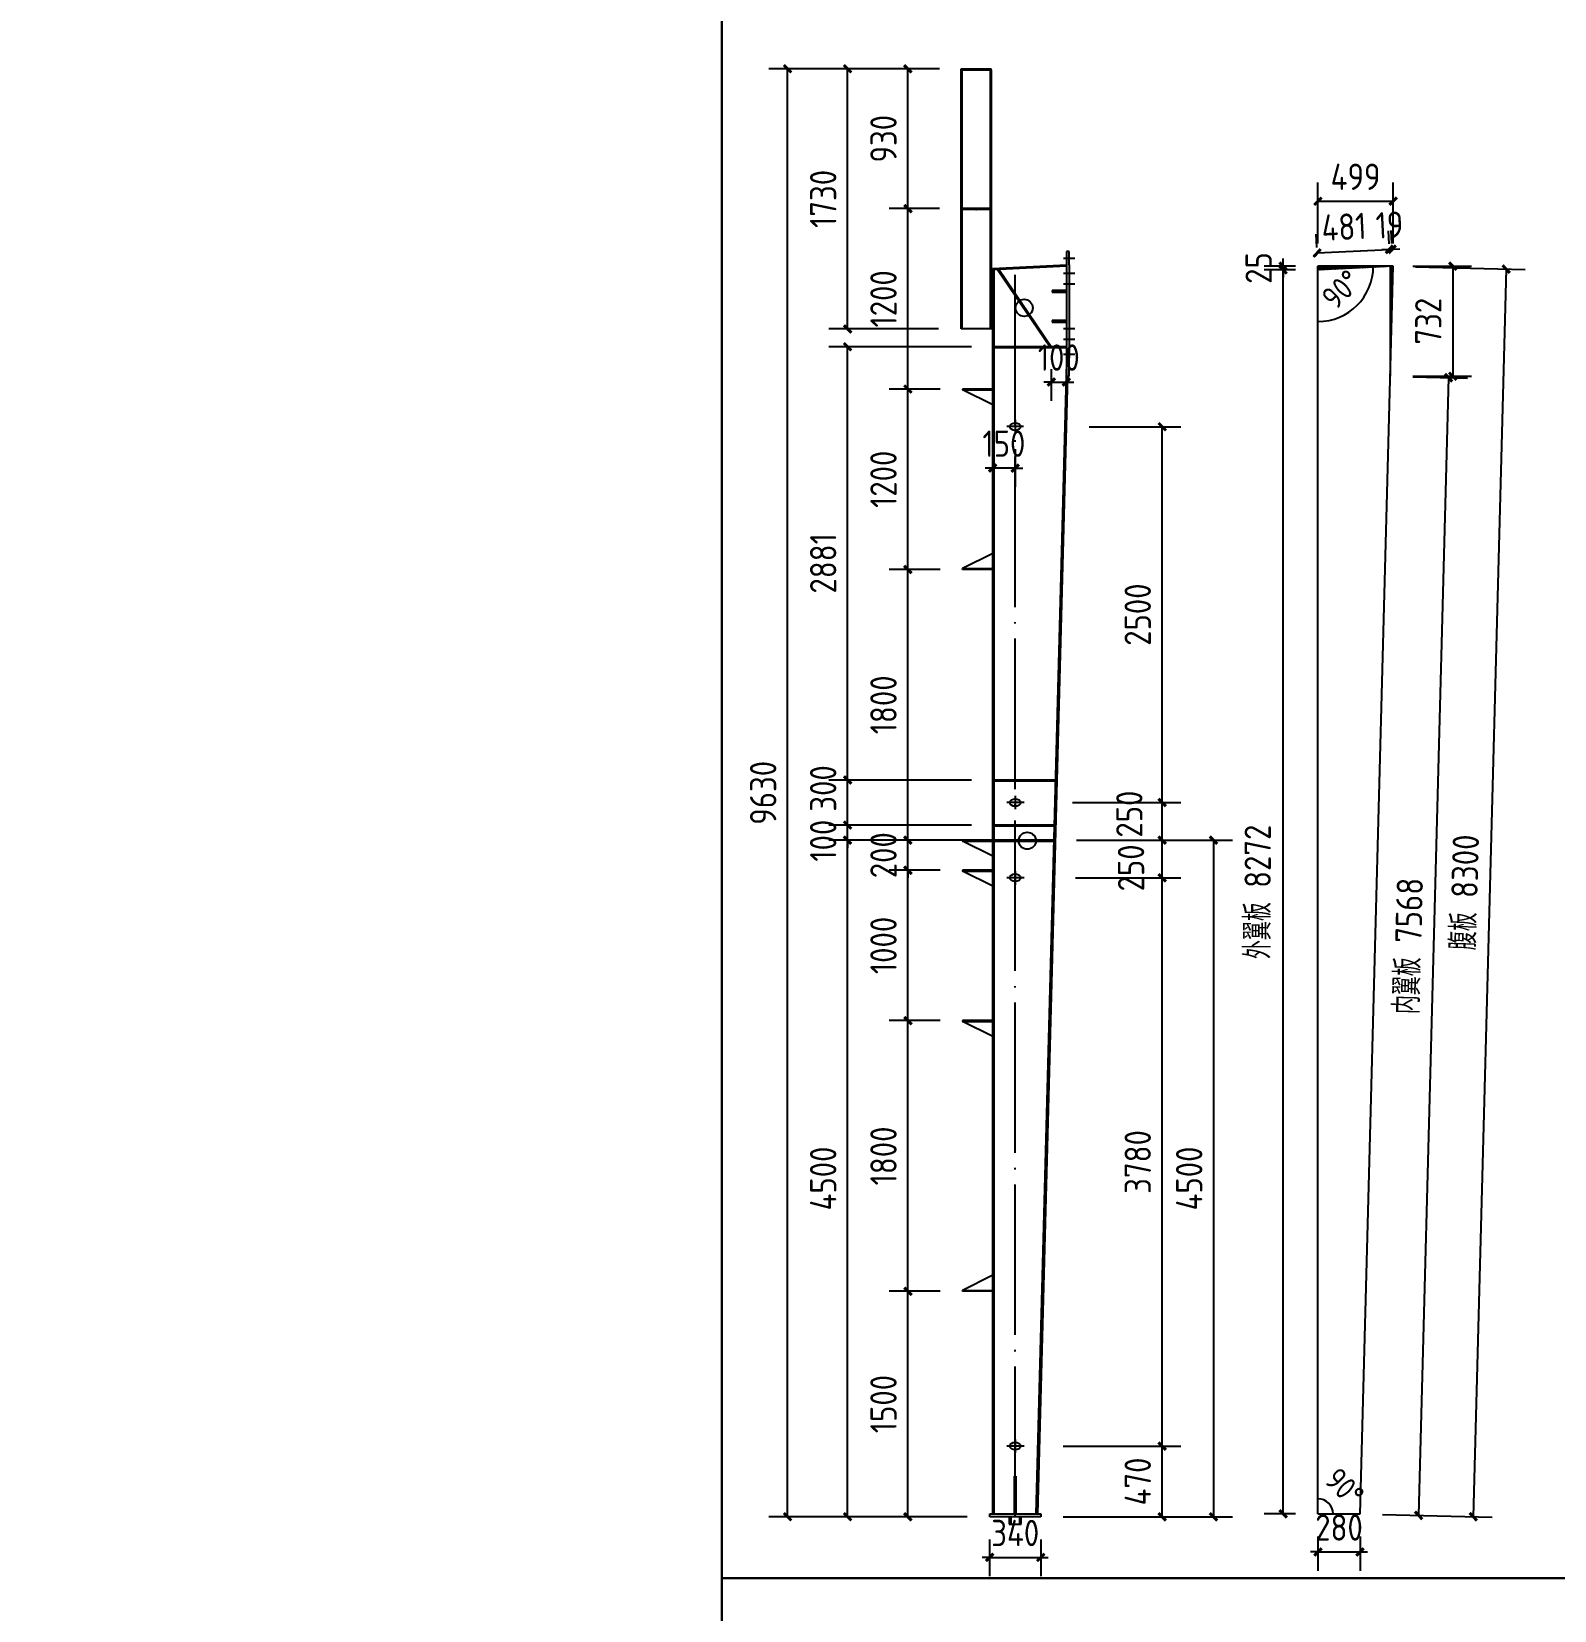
# Model space of a CAD drawing. Extents: x 102162 to 621267, y -39398 to 328893.
# Drawn here: x 286030 to 306285, y 275171 to 296171 of the extents above; entities that cross this region are included whole.
import ezdxf

# ---------------------------------------------------------------- set-up
doc = ezdxf.new("R2010")
doc.units = 0
doc.header["$LTSCALE"] = 1000
doc.header["$MEASUREMENT"] = 0
doc.linetypes.add('DOTE', pattern=[2.42, 2, -0.2, 0.02, -0.2])
doc.layers.add('DOTE', color=1, linetype='Continuous')
doc.styles.get("Standard").update_dxf_attribs({"font": 'gbenor.shx', "bigfont": 'gbcbig.shx'})
doc.dimstyles.get("Standard").update_dxf_attribs({"dimscale": 100, "dimtxt": 3.5, "dimasz": 1, "dimexe": 2.5, "dimexo": 3, "dimgap": 1.5, "dimtad": 1, "dimdec": 0, "dimzin": 0, "dimdsep": 46, "dimtxsty": 'Standard', "dimblk": 'ARCHTICK', "dimcen": 0.09, "dimadec": 0, "dimazin": 0, "dimtfac": 1, "dimtdec": 0, "dimtix": 1, "dimtmove": 2, "dimatfit": 3, "dimfxl": 1, "dimtolj": 1, "dimtzin": 0, "dimarcsym": 0})

# ---------------------------------------------------------------- blocks, each defined once
blk = doc.blocks.new('_ArchTick')
at = {"color": 0, "linetype": 'ByBlock', "const_width": 0.4}
blk.add_lwpolyline([(-0.5, -0.5), (0.5, 0.5)], dxfattribs=at)
blk = doc.blocks.new('*D460')
at = {"color": 3, "lineweight": -2}
for p, q in [((298113, 279416), (297436, 279416)), ((297686, 276416), (297686, 279416)), ((298473, 276416), (297436, 276416))]:
    blk.add_line(p, q, dxfattribs=at)
at = {"layer": 'Defpoints', "color": 0}
for p in [(297686, 279416), (298413, 279416), (298773, 276416)]:
    blk.add_point(p, dxfattribs=at)
at = {"color": 3, "lineweight": -2, "xscale": 100, "yscale": 100, "zscale": 100}
for p, rotation in [((297686, 279416), 90), ((297686, 276416), 270)]:
    blk.add_blockref('_ArchTick', p, dxfattribs=dict(at, rotation=rotation))
at = {"color": 0, "insert": (297361, 277916), "char_height": 350, "attachment_point": 5, "rotation": 90}
blk.add_mtext('\\A1;1500', dxfattribs=at)
blk = doc.blocks.new('*D461')
at = {"color": 3, "lineweight": -2}
for p, q in [((298113, 283016), (297436, 283016)), ((297686, 279416), (297686, 283016)), ((298113, 279416), (297436, 279416))]:
    blk.add_line(p, q, dxfattribs=at)
at = {"layer": 'Defpoints', "color": 0}
for p in [(297686, 283016), (298413, 283016), (298413, 279416)]:
    blk.add_point(p, dxfattribs=at)
at = {"color": 3, "lineweight": -2, "xscale": 100, "yscale": 100, "zscale": 100}
for p, rotation in [((297686, 283016), 90), ((297686, 279416), 270)]:
    blk.add_blockref('_ArchTick', p, dxfattribs=dict(at, rotation=rotation))
at = {"color": 0, "insert": (297361, 281216), "char_height": 350, "attachment_point": 5, "rotation": 90}
blk.add_mtext('\\A1;1800', dxfattribs=at)
blk = doc.blocks.new('*D462')
at = {"color": 3, "lineweight": -2}
for p, q in [((298113, 285016), (297436, 285016)), ((297686, 283016), (297686, 285016)), ((298113, 283016), (297436, 283016))]:
    blk.add_line(p, q, dxfattribs=at)
at = {"layer": 'Defpoints', "color": 0}
for p in [(297686, 285016), (298413, 285016), (298413, 283016)]:
    blk.add_point(p, dxfattribs=at)
at = {"color": 3, "lineweight": -2, "xscale": 100, "yscale": 100, "zscale": 100}
for p, rotation in [((297686, 285016), 90), ((297686, 283016), 270)]:
    blk.add_blockref('_ArchTick', p, dxfattribs=dict(at, rotation=rotation))
at = {"color": 0, "insert": (297361, 284016), "char_height": 350, "attachment_point": 5, "rotation": 90}
blk.add_mtext('\\A1;1000', dxfattribs=at)
blk = doc.blocks.new('*D463')
at = {"color": 3, "lineweight": -2}
for p, q in [((298113, 289016), (297436, 289016)), ((297686, 285416), (297686, 289016)), ((298113, 285416), (297436, 285416))]:
    blk.add_line(p, q, dxfattribs=at)
at = {"layer": 'Defpoints', "color": 0}
for p in [(297686, 289016), (298413, 289016), (298413, 285416)]:
    blk.add_point(p, dxfattribs=at)
at = {"color": 3, "lineweight": -2, "xscale": 100, "yscale": 100, "zscale": 100}
for p, rotation in [((297686, 289016), 90), ((297686, 285416), 270)]:
    blk.add_blockref('_ArchTick', p, dxfattribs=dict(at, rotation=rotation))
at = {"color": 0, "insert": (297361, 287216), "char_height": 350, "attachment_point": 5, "rotation": 90}
blk.add_mtext('\\A1;1800', dxfattribs=at)
blk = doc.blocks.new('*D464')
at = {"color": 3, "lineweight": -2}
for p, q in [((298113, 291416), (297436, 291416)), ((297686, 289016), (297686, 291416)), ((298113, 289016), (297436, 289016))]:
    blk.add_line(p, q, dxfattribs=at)
at = {"layer": 'Defpoints', "color": 0}
for p in [(297686, 291416), (298413, 291416), (298413, 289016)]:
    blk.add_point(p, dxfattribs=at)
at = {"color": 3, "lineweight": -2, "xscale": 100, "yscale": 100, "zscale": 100}
for p, rotation in [((297686, 291416), 90), ((297686, 289016), 270)]:
    blk.add_blockref('_ArchTick', p, dxfattribs=dict(at, rotation=rotation))
at = {"color": 0, "insert": (297361, 290216), "char_height": 350, "attachment_point": 5, "rotation": 90}
blk.add_mtext('\\A1;1200', dxfattribs=at)
blk = doc.blocks.new('*D465')
at = {"color": 3, "lineweight": -2}
for p, q in [((298105, 293816), (297436, 293816)), ((297686, 291416), (297686, 293816)), ((298113, 291416), (297436, 291416))]:
    blk.add_line(p, q, dxfattribs=at)
at = {"layer": 'Defpoints', "color": 0}
for p in [(297686, 293816), (298405, 293816), (298413, 291416)]:
    blk.add_point(p, dxfattribs=at)
at = {"color": 3, "lineweight": -2, "xscale": 100, "yscale": 100, "zscale": 100}
for p, rotation in [((297686, 293816), 90), ((297686, 291416), 270)]:
    blk.add_blockref('_ArchTick', p, dxfattribs=dict(at, rotation=rotation))
at = {"color": 0, "insert": (297361, 292616), "char_height": 350, "attachment_point": 5, "rotation": 90}
blk.add_mtext('\\A1;1200', dxfattribs=at)
blk = doc.blocks.new('*D466')
at = {"color": 3, "lineweight": -2}
for p, q in [((298105, 295676), (297436, 295676)), ((297686, 293816), (297686, 295676)), ((298105, 293816), (297436, 293816))]:
    blk.add_line(p, q, dxfattribs=at)
at = {"layer": 'Defpoints', "color": 0}
for p in [(297686, 295676), (298405, 295676), (298405, 293816)]:
    blk.add_point(p, dxfattribs=at)
at = {"color": 3, "lineweight": -2, "xscale": 100, "yscale": 100, "zscale": 100}
for p, rotation in [((297686, 295676), 90), ((297686, 293816), 270)]:
    blk.add_blockref('_ArchTick', p, dxfattribs=dict(at, rotation=rotation))
at = {"color": 0, "insert": (297361, 294746), "char_height": 350, "attachment_point": 5, "rotation": 90}
blk.add_mtext('\\A1;930', dxfattribs=at)
blk = doc.blocks.new('*D395')
at = {"color": 3, "lineweight": -2}
for p, q in [((298533, 285616), (296634, 285616)), ((296884, 285616), (296884, 285716)), ((296884, 285416), (296884, 285616)), ((298113, 285416), (296634, 285416)), ((296884, 285416), (296884, 285316))]:
    blk.add_line(p, q, dxfattribs=at)
at = {"layer": 'Defpoints', "color": 0}
for p in [(296884, 285616), (298833, 285616), (298413, 285416)]:
    blk.add_point(p, dxfattribs=at)
at = {"color": 3, "lineweight": -2, "xscale": 100, "yscale": 100, "zscale": 100}
for p, rotation in [((296884, 285616), 270), ((296884, 285416), 90)]:
    blk.add_blockref('_ArchTick', p, dxfattribs=dict(at, rotation=rotation))
at = {"color": 0, "insert": (296559, 285409), "char_height": 350, "attachment_point": 5, "rotation": 90}
blk.add_mtext('\\A1;100', dxfattribs=at)
blk = doc.blocks.new('*D396')
at = {"color": 3, "lineweight": -2}
for p, q in [((298093, 295676), (296634, 295676)), ((296884, 292216), (296884, 295676)), ((298093, 292216), (296634, 292216))]:
    blk.add_line(p, q, dxfattribs=at)
at = {"layer": 'Defpoints', "color": 0}
for p in [(296884, 295676), (298393, 295676), (298393, 292216)]:
    blk.add_point(p, dxfattribs=at)
at = {"color": 3, "lineweight": -2, "xscale": 100, "yscale": 100, "zscale": 100}
for p, rotation in [((296884, 295676), 90), ((296884, 292216), 270)]:
    blk.add_blockref('_ArchTick', p, dxfattribs=dict(at, rotation=rotation))
at = {"color": 0, "insert": (296559, 293946), "char_height": 350, "attachment_point": 5, "rotation": 90}
blk.add_mtext('\\A1;1730', dxfattribs=at)
blk = doc.blocks.new('*D397')
at = {"color": 3, "lineweight": -2}
for p, q in [((298093, 295676), (295836, 295676)), ((296086, 276416), (296086, 295676)), ((298473, 276416), (295836, 276416))]:
    blk.add_line(p, q, dxfattribs=at)
at = {"layer": 'Defpoints', "color": 0}
for p in [(296086, 295676), (298393, 295676), (298773, 276416)]:
    blk.add_point(p, dxfattribs=at)
at = {"color": 3, "lineweight": -2, "xscale": 100, "yscale": 100, "zscale": 100}
for p, rotation in [((296086, 295676), 90), ((296086, 276416), 270)]:
    blk.add_blockref('_ArchTick', p, dxfattribs=dict(at, rotation=rotation))
at = {"color": 0, "insert": (295761, 286046), "char_height": 350, "attachment_point": 5, "rotation": 90}
blk.add_mtext('\\A1;9630', dxfattribs=at)
blk = doc.blocks.new('*D467')
at = {"color": 3, "lineweight": -2}
for p, q in [((298773, 276116), (298773, 275626)), ((299453, 276116), (299453, 275626)), ((298773, 275876), (298673, 275876)), ((298773, 275876), (299453, 275876)), ((299453, 275876), (299553, 275876))]:
    blk.add_line(p, q, dxfattribs=at)
at = {"layer": 'Defpoints', "color": 0}
for p in [(298773, 276416), (299453, 276416), (299453, 275876)]:
    blk.add_point(p, dxfattribs=at)
at = {"color": 3, "lineweight": -2, "xscale": 100, "yscale": 100, "zscale": 100}
blk.add_blockref('_ArchTick', (298773, 275876), dxfattribs=at)
at = {"color": 3, "lineweight": -2, "xscale": 100, "yscale": 100, "zscale": 100, "rotation": 180}
blk.add_blockref('_ArchTick', (299453, 275876), dxfattribs=at)
at = {"color": 0, "insert": (299113, 276201), "char_height": 350, "attachment_point": 5}
blk.add_mtext('\\A1;340', dxfattribs=at)
blk = doc.blocks.new('*D468')
at = {"color": 3, "lineweight": -2}
for p, q in [((299593, 291510), (299493, 291510)), ((299593, 291679), (299593, 291260)), ((299593, 291510), (299793, 291510)), ((299793, 291679), (299793, 291260)), ((299793, 291510), (299893, 291510))]:
    blk.add_line(p, q, dxfattribs=at)
at = {"layer": 'Defpoints', "color": 0}
for p in [(299593, 291979), (299793, 291979), (299793, 291510)]:
    blk.add_point(p, dxfattribs=at)
at = {"color": 3, "lineweight": -2, "xscale": 100, "yscale": 100, "zscale": 100}
blk.add_blockref('_ArchTick', (299593, 291510), dxfattribs=at)
at = {"color": 3, "lineweight": -2, "xscale": 100, "yscale": 100, "zscale": 100, "rotation": 180}
blk.add_blockref('_ArchTick', (299793, 291510), dxfattribs=at)
at = {"color": 0, "insert": (299693, 291835), "char_height": 350, "attachment_point": 5}
blk.add_mtext('\\A1;100', dxfattribs=at)
blk = doc.blocks.new('*D469')
at = {"color": 3, "lineweight": -2}
for p, q in [((298813, 290616), (298813, 290115)), ((299113, 290616), (299113, 290115)), ((298813, 290365), (298713, 290365)), ((299113, 290365), (298813, 290365)), ((299113, 290365), (299213, 290365))]:
    blk.add_line(p, q, dxfattribs=at)
at = {"layer": 'Defpoints', "color": 0}
for p in [(298813, 290916), (299113, 290916), (298813, 290365)]:
    blk.add_point(p, dxfattribs=at)
at = {"color": 3, "lineweight": -2, "xscale": 100, "yscale": 100, "zscale": 100}
blk.add_blockref('_ArchTick', (298813, 290365), dxfattribs=at)
at = {"color": 3, "lineweight": -2, "xscale": 100, "yscale": 100, "zscale": 100, "rotation": 180}
blk.add_blockref('_ArchTick', (299113, 290365), dxfattribs=at)
at = {"color": 0, "insert": (298963, 290690), "char_height": 350, "attachment_point": 5}
blk.add_mtext('\\A1;150', dxfattribs=at)
blk = doc.blocks.new('*D470')
at = {"color": 3, "lineweight": -2}
for p, q in [((298113, 285416), (297436, 285416)), ((297686, 285416), (297686, 285516)), ((297686, 285016), (297686, 285416)), ((298113, 285016), (297436, 285016)), ((297686, 285016), (297686, 284916))]:
    blk.add_line(p, q, dxfattribs=at)
at = {"layer": 'Defpoints', "color": 0}
for p in [(297686, 285416), (298413, 285416), (298413, 285016)]:
    blk.add_point(p, dxfattribs=at)
at = {"color": 3, "lineweight": -2, "xscale": 100, "yscale": 100, "zscale": 100}
for p, rotation in [((297686, 285416), 270), ((297686, 285016), 90)]:
    blk.add_blockref('_ArchTick', p, dxfattribs=dict(at, rotation=rotation))
at = {"color": 0, "insert": (297361, 285216), "char_height": 350, "attachment_point": 5, "rotation": 90}
blk.add_mtext('\\A1;200', dxfattribs=at)
blk = doc.blocks.new('*D459')
at = {"color": 3, "lineweight": -2}
for p, q in [((298533, 285416), (296634, 285416)), ((296884, 276416), (296884, 285416)), ((298473, 276416), (296634, 276416))]:
    blk.add_line(p, q, dxfattribs=at)
at = {"layer": 'Defpoints', "color": 0}
for p in [(296884, 285416), (298833, 285416), (298773, 276416)]:
    blk.add_point(p, dxfattribs=at)
at = {"color": 3, "lineweight": -2, "xscale": 100, "yscale": 100, "zscale": 100}
for p, rotation in [((296884, 285416), 90), ((296884, 276416), 270)]:
    blk.add_blockref('_ArchTick', p, dxfattribs=dict(at, rotation=rotation))
at = {"color": 0, "insert": (296559, 280916), "char_height": 350, "attachment_point": 5, "rotation": 90}
blk.add_mtext('\\A1;4500', dxfattribs=at)
blk = doc.blocks.new('*D408')
at = {"color": 3, "lineweight": -2}
for p, q in [((298533, 286216), (296634, 286216)), ((296884, 285616), (296884, 286216)), ((298533, 285616), (296634, 285616))]:
    blk.add_line(p, q, dxfattribs=at)
at = {"layer": 'Defpoints', "color": 0}
for p in [(296884, 286216), (298833, 286216), (298833, 285616)]:
    blk.add_point(p, dxfattribs=at)
at = {"color": 3, "lineweight": -2, "xscale": 100, "yscale": 100, "zscale": 100}
for p, rotation in [((296884, 286216), 90), ((296884, 285616), 270)]:
    blk.add_blockref('_ArchTick', p, dxfattribs=dict(at, rotation=rotation))
at = {"color": 0, "insert": (296559, 286104), "char_height": 350, "attachment_point": 5, "rotation": 90}
blk.add_mtext('\\A1;300', dxfattribs=at)
blk = doc.blocks.new('*D409')
at = {"color": 3, "lineweight": -2}
for p, q in [((298533, 291979), (296634, 291979)), ((296884, 286216), (296884, 291979)), ((298533, 286216), (296634, 286216))]:
    blk.add_line(p, q, dxfattribs=at)
at = {"layer": 'Defpoints', "color": 0}
for p in [(296884, 291979), (298833, 291979), (298833, 286216)]:
    blk.add_point(p, dxfattribs=at)
at = {"color": 3, "lineweight": -2, "xscale": 100, "yscale": 100, "zscale": 100}
for p, rotation in [((296884, 291979), 90), ((296884, 286216), 270)]:
    blk.add_blockref('_ArchTick', p, dxfattribs=dict(at, rotation=rotation))
at = {"color": 0, "insert": (296559, 289098), "char_height": 350, "attachment_point": 5, "rotation": 90}
blk.add_mtext('\\A1;2881', dxfattribs=at)
blk = doc.blocks.new('*D375')
at = {"color": 3, "lineweight": -2}
for p, q in [((299753, 277356), (301318, 277356)), ((301068, 276416), (301068, 277356)), ((299753, 276416), (301318, 276416))]:
    blk.add_line(p, q, dxfattribs=at)
at = {"layer": 'Defpoints', "color": 0}
for p in [(299453, 277356), (301068, 277356), (299453, 276416)]:
    blk.add_point(p, dxfattribs=at)
at = {"color": 3, "lineweight": -2, "xscale": 100, "yscale": 100, "zscale": 100}
for p, rotation in [((301068, 277356), 90), ((301068, 276416), 270)]:
    blk.add_blockref('_ArchTick', p, dxfattribs=dict(at, rotation=rotation))
at = {"color": 0, "insert": (300743, 276886), "char_height": 350, "attachment_point": 5, "rotation": 90}
blk.add_mtext('\\A1;470', dxfattribs=at)
blk = doc.blocks.new('*D376')
at = {"color": 3, "lineweight": -2}
for p, q in [((299917, 284916), (301318, 284916)), ((301068, 277356), (301068, 284916)), ((299753, 277356), (301318, 277356))]:
    blk.add_line(p, q, dxfattribs=at)
at = {"layer": 'Defpoints', "color": 0}
for p in [(299617, 284916), (301068, 284916), (299453, 277356)]:
    blk.add_point(p, dxfattribs=at)
at = {"color": 3, "lineweight": -2, "xscale": 100, "yscale": 100, "zscale": 100}
for p, rotation in [((301068, 284916), 90), ((301068, 277356), 270)]:
    blk.add_blockref('_ArchTick', p, dxfattribs=dict(at, rotation=rotation))
at = {"color": 0, "insert": (300743, 281136), "char_height": 350, "attachment_point": 5, "rotation": 90}
blk.add_mtext('\\A1;3780', dxfattribs=at)
blk = doc.blocks.new('*D377')
at = {"color": 3, "lineweight": -2}
for p, q in [((299930, 285416), (301318, 285416)), ((301068, 284916), (301068, 285416)), ((299917, 284916), (301318, 284916))]:
    blk.add_line(p, q, dxfattribs=at)
at = {"layer": 'Defpoints', "color": 0}
for p in [(299630, 285416), (301068, 285416), (299617, 284916)]:
    blk.add_point(p, dxfattribs=at)
at = {"color": 3, "lineweight": -2, "xscale": 100, "yscale": 100, "zscale": 100}
for p, rotation in [((301068, 285416), 90), ((301068, 284916), 270)]:
    blk.add_blockref('_ArchTick', p, dxfattribs=dict(at, rotation=rotation))
at = {"color": 0, "insert": (300654, 285047), "char_height": 350, "attachment_point": 5, "rotation": 90}
blk.add_mtext('\\A1;250', dxfattribs=at)
blk = doc.blocks.new('*D378')
at = {"color": 3, "lineweight": -2}
for p, q in [((300096, 290916), (301318, 290916)), ((301068, 285916), (301068, 290916)), ((299876, 285916), (301318, 285916))]:
    blk.add_line(p, q, dxfattribs=at)
at = {"layer": 'Defpoints', "color": 0}
for p in [(299796, 290916), (301068, 290916), (299576, 285916)]:
    blk.add_point(p, dxfattribs=at)
at = {"color": 3, "lineweight": -2, "xscale": 100, "yscale": 100, "zscale": 100}
for p, rotation in [((301068, 290916), 90), ((301068, 285916), 270)]:
    blk.add_blockref('_ArchTick', p, dxfattribs=dict(at, rotation=rotation))
at = {"color": 0, "insert": (300743, 288416), "char_height": 350, "attachment_point": 5, "rotation": 90}
blk.add_mtext('\\A1;2500', dxfattribs=at)
blk = doc.blocks.new('*D379')
at = {"color": 3, "lineweight": -2}
for p, q in [((299930, 285416), (302002, 285416)), ((301752, 285416), (301752, 276416)), ((299753, 276416), (302002, 276416))]:
    blk.add_line(p, q, dxfattribs=at)
at = {"layer": 'Defpoints', "color": 0}
for p in [(299630, 285416), (299453, 276416), (301752, 276416)]:
    blk.add_point(p, dxfattribs=at)
at = {"color": 3, "lineweight": -2, "xscale": 100, "yscale": 100, "zscale": 100}
for p, rotation in [((301752, 285416), 90), ((301752, 276416), 270)]:
    blk.add_blockref('_ArchTick', p, dxfattribs=dict(at, rotation=rotation))
at = {"color": 0, "insert": (301427, 280916), "char_height": 350, "attachment_point": 5, "rotation": 90}
blk.add_mtext('\\A1;4500', dxfattribs=at)
blk = doc.blocks.new('*D380')
at = {"color": 3, "lineweight": -2}
for p, q in [((299944, 285916), (301318, 285916)), ((301068, 285416), (301068, 285916)), ((299930, 285416), (301318, 285416))]:
    blk.add_line(p, q, dxfattribs=at)
at = {"layer": 'Defpoints', "color": 0}
for p in [(299644, 285916), (301068, 285916), (299630, 285416)]:
    blk.add_point(p, dxfattribs=at)
at = {"color": 3, "lineweight": -2, "xscale": 100, "yscale": 100, "zscale": 100}
for p, rotation in [((301068, 285916), 90), ((301068, 285416), 270)]:
    blk.add_blockref('_ArchTick', p, dxfattribs=dict(at, rotation=rotation))
at = {"color": 0, "insert": (300631, 285763), "char_height": 350, "attachment_point": 5, "rotation": 90}
blk.add_mtext('\\A1;250', dxfattribs=at)
blk = doc.blocks.new('*D412')
at = {"color": 3, "lineweight": -2}
for p, q in [((304439, 293043), (305894, 293005)), ((305644, 293011), (305206, 276417)), ((304000, 276448), (305456, 276410))]:
    blk.add_line(p, q, dxfattribs=at)
at = {"layer": 'Defpoints', "color": 0}
for p in [(304139, 293051), (303700, 276456), (305206, 276417)]:
    blk.add_point(p, dxfattribs=at)
at = {"color": 3, "lineweight": -2, "xscale": 100, "yscale": 100, "zscale": 100}
for p, rotation in [((305644, 293011), 88.4856732577421), ((305206, 276417), 268.4856732577421)]:
    blk.add_blockref('_ArchTick', p, dxfattribs=dict(at, rotation=rotation))
at = {"color": 0, "insert": (305089, 284723), "char_height": 350, "attachment_point": 5, "rotation": 88.4857}
blk.add_mtext('\\A1;腹板 8300', dxfattribs=at)
blk = doc.blocks.new('*D413')
at = {"color": 3, "lineweight": -2}
for p, q in [((302840, 293001), (302426, 293001)), ((302676, 276456), (302676, 293001)), ((302840, 276456), (302426, 276456))]:
    blk.add_line(p, q, dxfattribs=at)
at = {"layer": 'Defpoints', "color": 0}
for p in [(302676, 293001), (303140, 293001), (303140, 276456)]:
    blk.add_point(p, dxfattribs=at)
at = {"color": 3, "lineweight": -2, "xscale": 100, "yscale": 100, "zscale": 100}
for p, rotation in [((302676, 293001), 90), ((302676, 276456), 270)]:
    blk.add_blockref('_ArchTick', p, dxfattribs=dict(at, rotation=rotation))
at = {"color": 0, "insert": (302339, 284729), "char_height": 350, "attachment_point": 5, "rotation": 90}
blk.add_mtext('\\A1;外翼板 8272', dxfattribs=at)
blk = doc.blocks.new('*D414')
at = {"color": 3, "lineweight": -2}
for p, q in [((302840, 293051), (302426, 293051)), ((302840, 293001), (302426, 293001)), ((302676, 293051), (302676, 293151)), ((302676, 293001), (302676, 293051)), ((302676, 293001), (302676, 292901))]:
    blk.add_line(p, q, dxfattribs=at)
at = {"layer": 'Defpoints', "color": 0}
for p in [(302676, 293051), (303140, 293051), (303140, 293001)]:
    blk.add_point(p, dxfattribs=at)
at = {"color": 3, "lineweight": -2, "xscale": 100, "yscale": 100, "zscale": 100}
for p, rotation in [((302676, 293051), 270), ((302676, 293001), 90)]:
    blk.add_blockref('_ArchTick', p, dxfattribs=dict(at, rotation=rotation))
at = {"color": 0, "insert": (302351, 293026), "char_height": 350, "attachment_point": 5, "rotation": 90}
blk.add_mtext('\\A1;25', dxfattribs=at)
blk = doc.blocks.new('*D415')
at = {"color": 3, "lineweight": -2}
for p, q in [((304400, 293051), (305182, 293051)), ((304932, 293051), (304932, 291587)), ((304400, 291587), (305182, 291587))]:
    blk.add_line(p, q, dxfattribs=at)
at = {"layer": 'Defpoints', "color": 0}
for p in [(304100, 293051), (304100, 291587), (304932, 291587)]:
    blk.add_point(p, dxfattribs=at)
at = {"color": 3, "lineweight": -2, "xscale": 100, "yscale": 100, "zscale": 100}
for p, rotation in [((304932, 293051), 90), ((304932, 291587), 270)]:
    blk.add_blockref('_ArchTick', p, dxfattribs=dict(at, rotation=rotation))
at = {"color": 0, "insert": (304607, 292319), "char_height": 350, "attachment_point": 5, "rotation": 90}
blk.add_mtext('\\A1;732', dxfattribs=at)
blk = doc.blocks.new('*D381')
at = {"color": 3, "lineweight": -2}
for p, q in [((304400, 291579), (305127, 291560)), ((304878, 291567), (304478, 276436)), ((304000, 276448), (304727, 276429))]:
    blk.add_line(p, q, dxfattribs=at)
at = {"layer": 'Defpoints', "color": 0}
for p in [(304100, 291587), (303700, 276456), (304478, 276436)]:
    blk.add_point(p, dxfattribs=at)
at = {"color": 3, "lineweight": -2, "xscale": 100, "yscale": 100, "zscale": 100}
for p, rotation in [((304878, 291567), 88.4856732577417), ((304478, 276436), 268.4856732577417)]:
    blk.add_blockref('_ArchTick', p, dxfattribs=dict(at, rotation=rotation))
at = {"color": 0, "insert": (304341, 284010), "char_height": 350, "attachment_point": 5, "rotation": 88.4857}
blk.add_mtext('\\A1;内翼板 7568', dxfattribs=at)
blk = doc.blocks.new('*D416')
at = {"color": 3, "lineweight": -2}
for p, q in [((303140, 276156), (303140, 275699)), ((303700, 276156), (303700, 275699)), ((303140, 275949), (303040, 275949)), ((303140, 275949), (303700, 275949)), ((303700, 275949), (303800, 275949))]:
    blk.add_line(p, q, dxfattribs=at)
at = {"layer": 'Defpoints', "color": 0}
for p in [(303140, 276456), (303700, 276456), (303700, 275949)]:
    blk.add_point(p, dxfattribs=at)
at = {"color": 3, "lineweight": -2, "xscale": 100, "yscale": 100, "zscale": 100}
blk.add_blockref('_ArchTick', (303140, 275949), dxfattribs=at)
at = {"color": 3, "lineweight": -2, "xscale": 100, "yscale": 100, "zscale": 100, "rotation": 180}
blk.add_blockref('_ArchTick', (303700, 275949), dxfattribs=at)
at = {"color": 0, "insert": (303420, 276274), "char_height": 350, "attachment_point": 5}
blk.add_mtext('\\A1;280', dxfattribs=at)
blk = doc.blocks.new('*D417')
at = {"color": 3, "lineweight": -2}
for p, q in [((303140, 293351), (303140, 294165)), ((304139, 293351), (304139, 294165)), ((303140, 293915), (304139, 293915))]:
    blk.add_line(p, q, dxfattribs=at)
at = {"layer": 'Defpoints', "color": 0}
for p in [(304139, 293915), (303140, 293051), (304139, 293051)]:
    blk.add_point(p, dxfattribs=at)
at = {"color": 3, "lineweight": -2, "xscale": 100, "yscale": 100, "zscale": 100, "rotation": 180}
blk.add_blockref('_ArchTick', (303140, 293915), dxfattribs=at)
at = {"color": 3, "lineweight": -2, "xscale": 100, "yscale": 100, "zscale": 100}
blk.add_blockref('_ArchTick', (304139, 293915), dxfattribs=at)
at = {"color": 0, "insert": (303640, 294240), "char_height": 350, "attachment_point": 5}
blk.add_mtext('\\A1;499', dxfattribs=at)
blk = doc.blocks.new('*D418')
at = {"color": 0, "lineweight": -2}
blk.add_arc((303140, 293051), 736, 270, 360, dxfattribs=at)
at = {"layer": 'Defpoints', "color": 0}
for p in [(303140, 293051), (303140, 293001), (304139, 293051), (303508, 292414), (303140, 276456)]:
    blk.add_point(p, dxfattribs=at)
at = {"color": 0, "lineweight": -2, "xscale": 20, "yscale": 20, "zscale": 20}
for p, rotation in [((303877, 293051), 89.99999999999993), ((303140, 292315), 180.0000000000001)]:
    blk.add_blockref('_ArchTick', p, dxfattribs=dict(at, rotation=rotation))
at = {"color": 0, "insert": (303449, 292743), "char_height": 300, "attachment_point": 5, "rotation": 45}
blk.add_mtext('\\A1;90°', dxfattribs=at)
blk = doc.blocks.new('*D419')
at = {"color": 0, "lineweight": -2}
blk.add_arc((303140, 276456), 200, 360, 90, dxfattribs=at)
at = {"layer": 'Defpoints', "color": 0}
for p in [(303140, 293001), (303140, 276456), (303140, 276456), (303313, 276556), (303700, 276456)]:
    blk.add_point(p, dxfattribs=at)
at = {"color": 0, "lineweight": -2, "xscale": 20, "yscale": 20, "zscale": 20}
for p, rotation in [((303140, 276656), 180.0000000000001), ((303340, 276456), 269.999999999998)]:
    blk.add_blockref('_ArchTick', p, dxfattribs=dict(at, rotation=rotation))
at = {"color": 0, "insert": (303494, 276810), "char_height": 300, "attachment_point": 5, "rotation": 315}
blk.add_mtext('\\A1;90°', dxfattribs=at)
blk = doc.blocks.new('*D420')
at = {"color": 3, "lineweight": -2}
for p, q in [((303125, 293301), (303117, 293475)), ((304085, 293349), (304077, 293523)), ((303129, 293226), (304089, 293274))]:
    blk.add_line(p, q, dxfattribs=at)
at = {"layer": 'Defpoints', "color": 0}
for p in [(304089, 293274), (303140, 293001), (304100, 293049)]:
    blk.add_point(p, dxfattribs=at)
at = {"color": 3, "lineweight": -2, "xscale": 100, "yscale": 100, "zscale": 100}
for p, rotation in [((303129, 293226), 182.862405226115), ((304089, 293274), 2.862405226115041)]:
    blk.add_blockref('_ArchTick', p, dxfattribs=dict(at, rotation=rotation))
at = {"color": 0, "insert": (303486, 293574), "char_height": 350, "attachment_point": 5, "rotation": 2.8624}
blk.add_mtext('\\A1;481', dxfattribs=at)
blk = doc.blocks.new('*D421')
at = {"color": 3, "lineweight": -2}
for p, q in [((304085, 293349), (304077, 293523)), ((304124, 293351), (304115, 293525)), ((304089, 293274), (303989, 293269)), ((304089, 293274), (304128, 293275)), ((304128, 293275), (304228, 293280))]:
    blk.add_line(p, q, dxfattribs=at)
at = {"layer": 'Defpoints', "color": 0}
for p in [(304128, 293275), (304100, 293049), (304139, 293051)]:
    blk.add_point(p, dxfattribs=at)
at = {"color": 3, "lineweight": -2, "xscale": 100, "yscale": 100, "zscale": 100}
for p, rotation in [((304089, 293274), 2.862405226257474), ((304128, 293275), 182.8624052262575)]:
    blk.add_blockref('_ArchTick', p, dxfattribs=dict(at, rotation=rotation))
at = {"color": 0, "insert": (304092, 293599), "char_height": 350, "attachment_point": 5, "rotation": 2.8624}
blk.add_mtext('\\A1;19', dxfattribs=at)

msp = doc.modelspace()

# ---------------------------------------------------------------- hatches: boundary and pattern name
h = msp.add_hatch()
h.set_pattern_fill('ANSI31', color=256, scale=5, style=0)
h.set_pattern_definition([(45, (54139.714, 201112.44), (-5.61266008, 5.61266008), [])])
h.paths.add_polyline_path([(304100.3, 293049.3), (304100.3, 293051.3), (303140.3, 293051.3), (303140.3, 293001.3)])
h.paths.add_polyline_path([(304139, 293051.3), (304100.3, 293049.3), (304100.3, 291587.2)])

# ---------------------------------------------------------------- linework, layer by layer
at = {"color": 2}
for p, q in [((298393.5, 295676.4), (298793.5, 295676.4)), ((298393.5, 295664.4), (298393.5, 295676.4)), ((298393.5, 295664.4), (298793.5, 295664.4)), ((298793.5, 295664.4), (298793.5, 295676.4)), ((298781.5, 293816.4), (298405.5, 293816.4)), ((298781.5, 293806.4), (298405.5, 293806.4)), ((298587.5, 293806.4), (298599.5, 293806.4)), ((299829.5, 293247.2), (299793.5, 293247.2)), ((299793.5, 293247.2), (299793.5, 291587.2)), ((299829.5, 293067.2), (299829.5, 293247.2)), ((298793.5, 292216.4), (298793.5, 293016.4)), ((298793.5, 293016.4), (298813.5, 293016.4)), ((298813.5, 293016.4), (298813.5, 292216.4)), ((299753.5, 293157.2), (299905.5, 293157.2)), ((299753.5, 292957.2), (299905.5, 292957.2)), ((299829.5, 293067.2), (299829.5, 291830.1)), ((304100.3, 293051.3), (304100.3, 291587.2)), ((299753.5, 292817.2), (299905.5, 292817.2)), ((299793.5, 292727.2), (299603.5, 292727.2)), ((299603.5, 292727.2), (299603.5, 292707.2)), ((299603.5, 292707.2), (299793.5, 292707.2)), ((299793.5, 292717.2), (299793.5, 292727.2)), ((299793.5, 292327.2), (299603.5, 292327.2)), ((299603.5, 292327.2), (299603.5, 292307.2)), ((299793.5, 292317.2), (299793.5, 292327.2)), ((298813.5, 292216.4), (298793.5, 292216.4)), ((299603.5, 292307.2), (299793.5, 292307.2)), ((299905.5, 292217.2), (299753.5, 292217.2)), ((299905.5, 292077.2), (299753.5, 292077.2)), ((299905.5, 291877.2), (299753.5, 291877.2)), ((299829.5, 291587.2), (299829.5, 291830.1)), ((299793.5, 291587.2), (299829.5, 291587.2)), ((298813.5, 291416.4), (298413.5, 291416.4)), ((298413.5, 291416.4), (298413.5, 291404.4)), ((298413.5, 291404.4), (298813.5, 291404.4)), ((298813.5, 291204.4), (298413.5, 291404.4)), ((298813.5, 291404.4), (298813.5, 291204.4)), ((298813.5, 289228.4), (298413.5, 289028.4)), ((298813.5, 289028.4), (298813.5, 289228.4)), ((298413.5, 289016.4), (298413.5, 289028.4)), ((298413.5, 289028.4), (298813.5, 289028.4)), ((298813.5, 289016.4), (298413.5, 289016.4)), ((298813.5, 285416.4), (298413.5, 285416.4)), ((298413.5, 285416.4), (298413.5, 285404.4)), ((298413.5, 285404.4), (298813.5, 285404.4)), ((298813.5, 285204.4), (298413.5, 285404.4)), ((298813.5, 285404.4), (298813.5, 285204.4)), ((298813.5, 285016.4), (298413.5, 285016.4)), ((298413.5, 285016.4), (298413.5, 285004.4)), ((298413.5, 285004.4), (298813.5, 285004.4)), ((298813.5, 284804.4), (298413.5, 285004.4)), ((298813.5, 285004.4), (298813.5, 284804.4)), ((298813.5, 283016.4), (298413.5, 283016.4)), ((298413.5, 283016.4), (298413.5, 283004.4)), ((298413.5, 283004.4), (298813.5, 283004.4)), ((298813.5, 282804.4), (298413.5, 283004.4)), ((298813.5, 283004.4), (298813.5, 282804.4)), ((298813.5, 279628.4), (298413.5, 279428.4)), ((298813.5, 279428.4), (298813.5, 279628.4)), ((298413.5, 279416.4), (298413.5, 279428.4)), ((298413.5, 279428.4), (298813.5, 279428.4)), ((298813.5, 279416.4), (298413.5, 279416.4)), ((299105.5, 276456.4), (299105.5, 276956.4)), ((299105.5, 276956.4), (299113.5, 276956.4)), ((299113.5, 276956.4), (299121.5, 276956.4)), ((299121.5, 276956.4), (299121.5, 276456.4)), ((298773.5, 276416.4), (298773.5, 276456.4)), ((298773.5, 276456.4), (299453.5, 276456.4)), ((299113.5, 276416.4), (298773.5, 276416.4)), ((299121.5, 276456.4), (299105.5, 276456.4)), ((299453.5, 276416.4), (299113.5, 276416.4)), ((299453.5, 276456.4), (299453.5, 276416.4))]:
    msp.add_line(p, q, dxfattribs=at)
at = {"color": 4}
for p, q in [((298393.5, 292216.4), (298393.5, 295664.4)), ((298405.5, 292216.4), (298405.5, 295664.4)), ((298781.5, 295664.4), (298781.5, 292216.4)), ((298793.5, 295664.4), (298793.5, 292216.4)), ((298781.5, 293816.4), (298781.5, 292216.4)), ((298793.5, 292216.4), (298393.5, 292216.4))]:
    msp.add_line(p, q, dxfattribs=at)
for p, q in [((299793.5, 293065.4), (298813.5, 293016.4)), ((299793.5, 293049.3), (298813.5, 293000.3)), ((298833.5, 276456.4), (298833.5, 293001.3)), ((299574.1, 291979), (298878.1, 293003.6)), ((299593.5, 291979), (298896.8, 293004.5)), ((304139, 293051.3), (303140.3, 293001.3)), ((304139, 293051.3), (303140.3, 293051.3)), ((303140.3, 293001.3), (303140.3, 293051.3)), ((303140.3, 276456.4), (303140.3, 293001.3)), ((303700.3, 276456.4), (304139, 293051.3)), ((299793.5, 291979), (298833.5, 291979)), ((299793.5, 291963), (298833.5, 291963)), ((299393.5, 276456.4), (299793.5, 291587.2)), ((299414.4, 276456.4), (299813.5, 291587.2)), ((299224.9, 290916.4), (299002, 290916.4)), ((299113.5, 291006.4), (299113.5, 290826.4)), ((299113.5, 286006.4), (299113.5, 285826.4)), ((299113.5, 285003.9), (299113.5, 284823.9)), ((299113.5, 277446.4), (299113.5, 277266.4)), ((303140.3, 276456.4), (303700.3, 276456.4))]:
    msp.add_line(p, q)
at = {"color": 0}
for p, q in [((299630.3, 291416.4), (299629.2, 291416.4)), ((299651.5, 286216.4), (298833.5, 286216.4)), ((299651.1, 286200.4), (298833.5, 286200.4)), ((299233.5, 285916.4), (299002.8, 285916.4)), ((299635.6, 285616.4), (298833.5, 285616.4)), ((299635.2, 285600.4), (298833.5, 285600.4)), ((299630.3, 285416.4), (298833.5, 285416.4)), ((299629.9, 285400.4), (298833.5, 285400.4)), ((299233.5, 284913.9), (299002.8, 284913.9)), ((299233.5, 277356.4), (299002.8, 277356.4))]:
    msp.add_line(p, q, dxfattribs=at)
at = {"color": 6}
for p, q in [((299033.5, 276416.4), (299033.5, 276316.4)), ((299053.5, 276416.4), (299053.5, 276316.4)), ((299173.5, 276316.4), (299173.5, 276416.4)), ((299193.5, 276316.4), (299193.5, 276416.4)), ((299033.5, 276316.4), (299193.5, 276316.4))]:
    msp.add_line(p, q, dxfattribs=at)
for points in [[(220961.7, 317601.7), (295211.7, 317601.7), (295211.7, 265101.7), (220961.7, 265101.7)], [(220961.7, 317601.7), (295211.7, 317601.7), (295211.7, 265101.7), (220961.7, 265101.7)], [(295211.7, 296601.7), (324911.7, 296601.7), (324911.7, 275601.7), (295211.7, 275601.7)], [(295211.7, 275601.7), (324911.7, 275601.7), (324911.7, 254601.7), (295211.7, 254601.7)]]:
    msp.add_lwpolyline(points, close=True)
for centre in [(299232.7, 292495.8), (299273.5, 285408.4)]:
    msp.add_circle(centre, 114)
for centre in [(299113.5, 290916.4), (299113.5, 285916.4), (299113.5, 284916.4), (299113.5, 277356.4)]:
    msp.add_ellipse(centre, major_axis=(-71.4, 0), ratio=0.7000581)
at = {"layer": 'DOTE', "color": 0}
msp.add_line((298813.5, 276456.4), (298813.5, 293016.4), dxfattribs=at)
at = {"layer": 'DOTE', "linetype": 'DOTE'}
msp.add_line((299113.5, 276416.4), (299113.5, 293031.4), dxfattribs=at)

# ---------------------------------------------------------------- dimensions: what is measured, and where the dimension line sits
for base, p1, p2, angle, picture, middle in [((296086.3, 295676.4), (298773.5, 276416.4), (298393.5, 295676.4), 90, '*D397', (295761.3, 286046.4)), ((296884.3, 295676.4), (298393.5, 292216.4), (298393.5, 295676.4), 90, '*D396', (296559.3, 293946.4)), ((297686.3, 295676.4), (298405.5, 293816.4), (298405.5, 295676.4), 90, '*D466', (297361.3, 294746.4)), ((297686.3, 293816.4), (298413.5, 291416.4), (298405.5, 293816.4), 90, '*D465', (297361.3, 292616.4)), ((304127.8, 293275.4), (304100.3, 293049.3), (304139, 293051.3), 182.86241, '*D421', (304092.2, 293599.1)), ((302675.8, 293051.3), (303140.3, 293001.3), (303140.3, 293051.3), 90, '*D414', (302350.8, 293026.3)), ((296884.3, 291979), (298833.5, 286216.4), (298833.5, 291979), 90, '*D409', (296559.3, 289097.7)), ((297686.3, 291416.4), (298413.5, 289016.4), (298413.5, 291416.4), 90, '*D464', (297361.3, 290216.4)), ((301067.9, 290916.4), (299575.9, 285916.4), (299795.8, 290916.4), 90, '*D378', (300742.9, 288416.4)), ((297686.3, 289016.4), (298413.5, 285416.4), (298413.5, 289016.4), 90, '*D463', (297361.3, 287216.4)), ((297686.3, 285416.4), (298413.5, 285016.4), (298413.5, 285416.4), 90, '*D470', (297361.3, 285216.4)), ((296884.3, 285416.4), (298773.5, 276416.4), (298833.5, 285416.4), 90, '*D459', (296559.3, 280916.4)), ((301751.7, 276416.4), (299630.3, 285416.4), (299453.5, 276416.4), 90, '*D379', (301426.7, 280916.4)), ((297686.3, 285016.4), (298413.5, 283016.4), (298413.5, 285016.4), 270, '*D462', (297361.3, 284016.4)), ((301067.9, 284916.4), (299453.5, 277356.4), (299617.1, 284916.4), 90, '*D376', (300742.9, 281136.4)), ((297686.3, 283016.4), (298413.5, 279416.4), (298413.5, 283016.4), 270, '*D461', (297361.3, 281216.4)), ((297686.3, 279416.4), (298773.5, 276416.4), (298413.5, 279416.4), 90, '*D460', (297361.3, 277916.4)), ((301067.9, 277356.4), (299453.5, 276416.4), (299453.5, 277356.4), 90, '*D375', (300742.9, 276886.4))]:
    dim = msp.add_linear_dim(base=base, p1=p1, p2=p2, angle=angle, dimstyle='Standard', override={"dimlfac": 0.5, "dimclrd": 3, "dimclre": 3})
    dim.commit()
    dim.dimension.update_dxf_attribs({"geometry": picture, "text_midpoint": middle})
for p1, p2, distance, picture, middle in [((303140.3, 293051.3), (304139, 293051.3), 864.2, '*D417', (303639.6, 294240.5)), ((304100.3, 293051.3), (304100.3, 291587.2), 832.2, '*D415', (304607.5, 292319.2)), ((299593.5, 291979), (299793.5, 291979), -468.6, '*D468', (299693.5, 291835.4)), ((303140.3, 276456.4), (303700.3, 276456.4), -507.6, '*D416', (303420.3, 276273.8))]:
    dim = msp.add_aligned_dim(p1=p1, p2=p2, distance=distance, dimstyle='Standard', override={"dimlfac": 0.5, "dimclrd": 3, "dimclre": 3})
    dim.commit()
    dim.dimension.update_dxf_attribs({"geometry": picture, "text_midpoint": middle})
for base, p1, p2, angle, picture, middle, dimtype in [((304089.1, 293273.5), (303140.3, 293001.3), (304100.3, 293049.3), 2.86241, '*D420', (303486.4, 293574.1), 161), ((296884.3, 286216.4), (298833.5, 285616.4), (298833.5, 286216.4), 90, '*D408', (296559.3, 286103.5), 160), ((301067.9, 285916.4), (299630.3, 285416.4), (299643.6, 285916.4), 90, '*D380', (300631.5, 285762.6), 160), ((296884.3, 285616.4), (298413.5, 285416.4), (298833.5, 285616.4), 90, '*D395', (296559.3, 285409.3), 160), ((301067.9, 285416.4), (299617.1, 284916.4), (299630.3, 285416.4), 90, '*D377', (300653.6, 285047.3), 160)]:
    dim = msp.add_linear_dim(base=base, p1=p1, p2=p2, angle=angle, dimstyle='Standard', override={"dimlfac": 0.5, "dimclrd": 3, "dimclre": 3})
    dim.commit()
    dim.dimension.update_dxf_attribs({"geometry": picture, "text_midpoint": middle, "dimtype": dimtype})
dim = msp.add_linear_dim(base=(302675.8, 293001.3), p1=(303140.3, 276456.4), p2=(303140.3, 293001.3), angle=90, text='外翼板 8272', dimstyle='Standard', override={"dimlfac": 0.5, "dimclrd": 3, "dimclre": 3})
dim.commit()
dim.dimension.update_dxf_attribs({"geometry": '*D413', "text_midpoint": (302339.2, 284728.8)})
at = {"color": 1}
for base, line1, picture, middle in [((303508.4, 292413.6), ((304139, 293051.3), (303140.3, 293051.3)), '*D418', (303448.8, 292742.8)), ((303313.2, 276556.2), ((303140.3, 276456.4), (303700.3, 276456.4)), '*D419', (303493.6, 276809.7))]:
    dim = msp.add_angular_dim_2l(base=base, line1=line1, line2=((303140.3, 276456.4), (303140.3, 293001.3)), dimstyle='Standard', override={"dimtxt": 3, "dimasz": 0.2}, dxfattribs=at)
    dim.commit()
    dim.dimension.update_dxf_attribs({"geometry": picture, "text_midpoint": middle})
for p1, distance, text, picture, middle in [((304139, 293051.3), 1505.9, '腹板 8300', '*D412', (305088.5, 284722.9)), ((304100.3, 291587.2), 777.5, '内翼板 7568', '*D381', (304341.1, 284010.1))]:
    dim = msp.add_aligned_dim(p1=p1, p2=(303700.3, 276456.4), distance=distance, text=text, dimstyle='Standard', override={"dimlfac": 0.5, "dimclrd": 3, "dimclre": 3})
    dim.commit()
    dim.dimension.update_dxf_attribs({"geometry": picture, "text_midpoint": middle})
for base, p1, p2, picture, middle in [((298813.5, 290364.8), (299113.5, 290916.4), (298813.5, 290916.4), '*D469', (298963.5, 290689.8)), ((299453.5, 275876.4), (298773.5, 276416.4), (299453.5, 276416.4), '*D467', (299113.5, 276201.4))]:
    dim = msp.add_linear_dim(base=base, p1=p1, p2=p2, dimstyle='Standard', override={"dimlfac": 0.5, "dimclrd": 3, "dimclre": 3})
    dim.commit()
    dim.dimension.update_dxf_attribs({"geometry": picture, "text_midpoint": middle})

doc.saveas('drawing.dxf')
